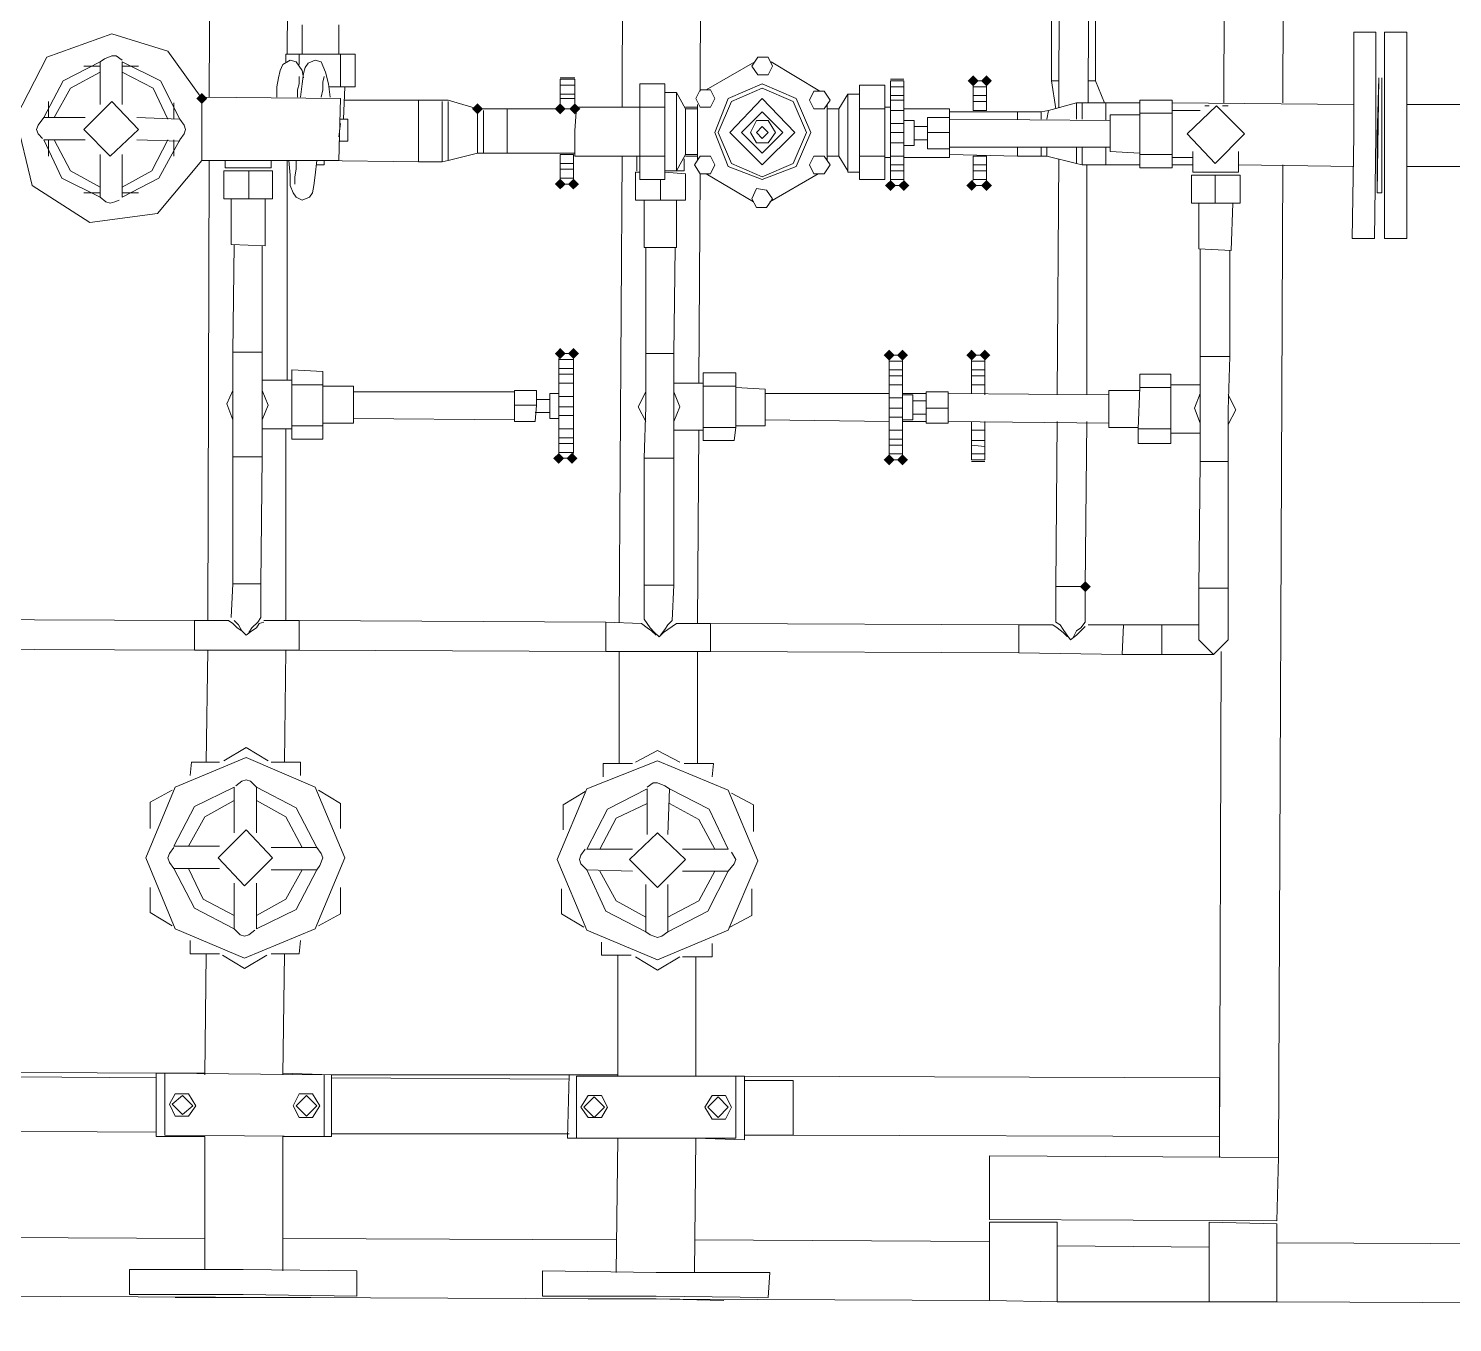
# Model space of a CAD drawing. Header units: millimetres. Extents: x -4415 to 173792, y -78716 to 47289.
# Drawn here: x 57921 to 58958, y -16841 to -15899 of the extents above; entities that cross this region are included whole.
import ezdxf

# ---------------------------------------------------------------- set-up
doc = ezdxf.new("R2010")
doc.units = ezdxf.units.MM

msp = doc.modelspace()

# ---------------------------------------------------------------- hatches: boundary and pattern name
h = msp.add_hatch(color=0)
h.dxf.hatch_style = 2
h.paths.add_polyline_path([(58608.7, -15941.2), (58604.7, -15937.2), (58608.7, -15933.2), (58612.7, -15937.2)])
h = msp.add_hatch(color=0)
h.dxf.hatch_style = 2
h.paths.add_polyline_path([(58618.4, -15941.2), (58614.4, -15937.2), (58618.4, -15933.2), (58622.3, -15937.2)])
h = msp.add_hatch(color=0)
h.dxf.hatch_style = 2
h.paths.add_polyline_path([(58047.3, -15954.1), (58043.3, -15950.1), (58047.3, -15946.1), (58051.2, -15950.1)])
h = msp.add_hatch(color=0)
h.dxf.hatch_style = 2
h.paths.add_polyline_path([(58248, -15961.6), (58244, -15957.6), (58248, -15953.6), (58252, -15957.6)])
h = msp.add_hatch(color=0)
h.dxf.hatch_style = 2
h.paths.add_polyline_path([(58308.1, -15961.6), (58304.2, -15957.6), (58308.1, -15953.6), (58312.1, -15957.6)])
h = msp.add_hatch(color=0)
h.dxf.hatch_style = 2
h.paths.add_polyline_path([(58318.9, -15961.6), (58314.9, -15957.6), (58318.9, -15953.6), (58322.8, -15957.6)])
h = msp.add_hatch(color=0)
h.dxf.hatch_style = 2
h.paths.add_polyline_path([(58308.1, -16016.3), (58304.2, -16012.4), (58308.1, -16008.4), (58312.1, -16012.4)])
h = msp.add_hatch(color=0)
h.dxf.hatch_style = 2
h.paths.add_polyline_path([(58317.8, -16016.3), (58313.8, -16012.4), (58317.8, -16008.4), (58321.8, -16012.4)])
h = msp.add_hatch(color=0)
h.dxf.hatch_style = 2
h.paths.add_polyline_path([(58548.6, -16017.4), (58544.6, -16013.4), (58548.6, -16009.5), (58552.6, -16013.4)])
h = msp.add_hatch(color=0)
h.dxf.hatch_style = 2
h.paths.add_polyline_path([(58558.3, -16017.4), (58554.3, -16013.4), (58558.3, -16009.5), (58562.2, -16013.4)])
h = msp.add_hatch(color=0)
h.dxf.hatch_style = 2
h.paths.add_polyline_path([(58607.6, -16017.4), (58603.7, -16013.4), (58607.6, -16009.5), (58611.6, -16013.4)])
h = msp.add_hatch(color=0)
h.dxf.hatch_style = 2
h.paths.add_polyline_path([(58618.4, -16017.4), (58614.4, -16013.4), (58618.4, -16009.5), (58622.3, -16013.4)])
h = msp.add_hatch(color=0)
h.dxf.hatch_style = 2
h.paths.add_polyline_path([(58308.1, -16139.8), (58304.2, -16135.8), (58308.1, -16131.8), (58312.1, -16135.8)])
h = msp.add_hatch(color=0)
h.dxf.hatch_style = 2
h.paths.add_polyline_path([(58317.8, -16139.8), (58313.8, -16135.8), (58317.8, -16131.8), (58321.8, -16135.8)])
h = msp.add_hatch(color=0)
h.dxf.hatch_style = 2
h.paths.add_polyline_path([(58547.5, -16140.9), (58543.5, -16136.9), (58547.5, -16132.9), (58551.5, -16136.9)])
h = msp.add_hatch(color=0)
h.dxf.hatch_style = 2
h.paths.add_polyline_path([(58557.2, -16140.9), (58553.2, -16136.9), (58557.2, -16132.9), (58561.2, -16136.9)])
h = msp.add_hatch(color=0)
h.dxf.hatch_style = 2
h.paths.add_polyline_path([(58607.6, -16140.9), (58603.7, -16136.9), (58607.6, -16132.9), (58611.6, -16136.9)])
h = msp.add_hatch(color=0)
h.dxf.hatch_style = 2
h.paths.add_polyline_path([(58617.3, -16140.9), (58613.3, -16136.9), (58617.3, -16132.9), (58621.3, -16136.9)])
h = msp.add_hatch(color=0)
h.dxf.hatch_style = 2
h.paths.add_polyline_path([(58307.1, -16216), (58303.1, -16212), (58307.1, -16208.1), (58311, -16212)])
h = msp.add_hatch(color=0)
h.dxf.hatch_style = 2
h.paths.add_polyline_path([(58316.7, -16216), (58312.7, -16212), (58316.7, -16208.1), (58320.7, -16212)])
h = msp.add_hatch(color=0)
h.dxf.hatch_style = 2
h.paths.add_polyline_path([(58547.5, -16217.1), (58543.5, -16213.1), (58547.5, -16209.1), (58551.5, -16213.1)])
h = msp.add_hatch(color=0)
h.dxf.hatch_style = 2
h.paths.add_polyline_path([(58557.2, -16217.1), (58553.2, -16213.1), (58557.2, -16209.1), (58561.2, -16213.1)])
h = msp.add_hatch(color=0)
h.dxf.hatch_style = 2
h.paths.add_polyline_path([(58690.3, -16309.4), (58686.3, -16305.4), (58690.3, -16301.4), (58694.3, -16305.4)])

# ---------------------------------------------------------------- linework, layer by layer
at = {"color": 0, "lineweight": 0}
for points in [[(58052.6, -15949), (58055.9, -15304.9)], [(58353.2, -15956.5), (58354.3, -15593.7)], [(58411.2, -15594.8), (58410.1, -15944.7)], [(58791.2, -15953.3), (58792.3, -15598)], [(58834.1, -15953.3), (58835.2, -15598)], [(58671, -15956.5), (58672, -15625.9)], [(58693.5, -15625.9), (58692.4, -15953.3)], [(58110.6, -15746.1), (58109.5, -15917.9)], [(58665.6, -15937.2), (58665.6, -15846)], [(58697.8, -15847), (58697.8, -15937.2)], [(58120.3, -15917.9), (58120.3, -15896.4)], [(58147.1, -15896.4), (58147.1, -15917.9)], [(58047.3, -15995.2), (58015.1, -16033.8), (57965.7, -16040.3), (57923.8, -16013.4), (57912, -15964), (57934.6, -15920), (57981.8, -15902.9)], [(57981.8, -15902.9), (58022.6, -15915.7), (58047.3, -15950.1)], [(58885.7, -15901.8), (58901.8, -15901.8)], [(58885.7, -15976.9), (58885.7, -15901.8)], [(58901.8, -15976.9), (58901.8, -15901.8)], [(58908.2, -15901.8), (58924.3, -15901.8)], [(58908.2, -15901.8), (58908.2, -16052.1)], [(58924.3, -15901.8), (58924.3, -16052.1)], [(57973.2, -15923.3), (57976.4, -15921.1), (57981.8, -15919), (57985, -15919), (57989.3, -15922.2)], [(58108.5, -15923.3), (58108.5, -15917.9)], [(58108.5, -15917.9), (58118.1, -15917.9)], [(58118.1, -15917.9), (58148.2, -15917.9)], [(58118.1, -15925.4), (58118.1, -15917.9)], [(58148.2, -15941.5), (58148.2, -15917.9)], [(58148.2, -15917.9), (58158.9, -15917.9)], [(58158.9, -15941.5), (58158.9, -15917.9)], [(58447.7, -15926.5), (58452, -15920)], [(58452, -15920), (58459.5, -15920)], [(58459.5, -15920), (58462.7, -15926.5)], [(58901.8, -15935.1), (58901.8, -15919)], [(57932.4, -15964), (57946.4, -15937.2), (57973.2, -15923.3)], [(57961.4, -15926.5), (57973.2, -15926.5)], [(57973.2, -15954.4), (57973.2, -15923.3)], [(57989.3, -15923.3), (58017.2, -15937.2), (58031.2, -15965.1)], [(57989.3, -15923.3), (57989.3, -15954.4)], [(57989.3, -15926.5), (58001.1, -15926.5)], [(58102, -15949), (58102, -15941.5), (58103.1, -15935.1), (58104.2, -15929.7), (58106.3, -15925.4), (58111.7, -15922.2), (58116, -15923.3), (58120.3, -15929.7), (58121.3, -15935.1)], [(58119.2, -15949), (58120.3, -15939.4), (58121.3, -15931.8), (58122.4, -15927.6), (58124.6, -15924.3), (58129.9, -15922.2), (58134.2, -15923.3), (58137.4, -15930.8), (58139.6, -15939.4), (58140.7, -15949)], [(58414.4, -15943.7), (58449.8, -15923.3)], [(58452, -15932.9), (58447.7, -15926.5)], [(58462.7, -15926.5), (58459.5, -15932.9)], [(58461.6, -15923.3), (58497.1, -15944.7)], [(57939.9, -15964), (57951.7, -15942.6), (57973.2, -15930.8)], [(57989.3, -15930.8), (58011.8, -15942.6), (58022.6, -15965.1)], [(58118.1, -15934), (58118.1, -15939.4), (58117, -15943.7), (58117, -15949)], [(58136.4, -15934), (58135.3, -15938.3), (58135.3, -15943.7), (58134.2, -15949)], [(58308.1, -15935.1), (58318.9, -15935.1)], [(58318.9, -15936.1), (58308.1, -15936.1)], [(58308.1, -15940.4), (58308.1, -15936.1)], [(58318.9, -15940.4), (58308.1, -15940.4)], [(58308.1, -15940.4), (58308.1, -15946.9)], [(58318.9, -15940.4), (58318.9, -15936.1)], [(58318.9, -15940.4), (58318.9, -15946.9)], [(58366.1, -15939.4), (58384.3, -15939.4)], [(58366.1, -15956.5), (58366.1, -15939.4)], [(58384.3, -15956.5), (58384.3, -15939.4)], [(58459.5, -15932.9), (58452, -15932.9)], [(58544.3, -15940.4), (58526, -15940.4)], [(58526, -15957.6), (58526, -15940.4)], [(58544.3, -15957.6), (58544.3, -15940.4)], [(58548.6, -15936.1), (58558.3, -15936.1)], [(58548.6, -15937.2), (58558.3, -15937.2)], [(58548.6, -15941.5), (58548.6, -15937.2)], [(58558.3, -15941.5), (58558.3, -15937.2)], [(58608.7, -15937.2), (58618.4, -15937.2)], [(58618.4, -15937.2), (58608.7, -15937.2)], [(58608.7, -15941.5), (58608.7, -15937.2)], [(58618.4, -15941.5), (58618.4, -15937.2)], [(58668.8, -15957.6), (58665.6, -15937.2)], [(58665.6, -15937.2), (58671, -15937.2)], [(58692.4, -15937.2), (58697.8, -15937.2)], [(58704.2, -15953.3), (58697.8, -15937.2)], [(58903.9, -15935.1), (58902.8, -16018.8)], [(58902.8, -15976.9), (58903.9, -15935.1)], [(58906.1, -15935.1), (58906.1, -16018.8)], [(58047.3, -15995.2), (58047.3, -15949)], [(58148.2, -15950.1), (58047.3, -15949)], [(58139.6, -15941.5), (58148.2, -15941.5)], [(58148.2, -15950.1), (58147.1, -15995.2)], [(58148.2, -15941.5), (58158.9, -15941.5)], [(58151.4, -15941.5), (58150.3, -15965.1)], [(58318.9, -15946.9), (58308.1, -15946.9)], [(58308.1, -15946.9), (58308.1, -15950.1)], [(58318.9, -15950.1), (58308.1, -15950.1)], [(58308.1, -15957.6), (58308.1, -15950.1)], [(58318.9, -15946.9), (58318.9, -15950.1)], [(58318.9, -15957.6), (58318.9, -15950.1)], [(58384.3, -15945.8), (58392.9, -15945.8)], [(58392.9, -15945.8), (58399.4, -15957.6)], [(58392.9, -15974.8), (58392.9, -15945.8)], [(58406.9, -15950.1), (58410.1, -15943.7)], [(58410.1, -15956.5), (58406.9, -15950.1)], [(58410.1, -15943.7), (58417.6, -15943.7)], [(58417.6, -15943.7), (58420.8, -15950.1)], [(58420.8, -15950.1), (58417.6, -15956.5)], [(58489.5, -15951.2), (58492.8, -15944.7)], [(58492.8, -15944.7), (58500.3, -15944.7)], [(58500.3, -15944.7), (58504.6, -15951.2)], [(58511, -15957.6), (58517.5, -15946.9)], [(58517.5, -15946.9), (58526, -15946.9)], [(58517.5, -15974.8), (58517.5, -15946.9)], [(58548.6, -15941.5), (58558.3, -15941.5)], [(58548.6, -15947.9), (58548.6, -15941.5)], [(58548.6, -15947.9), (58558.3, -15947.9)], [(58548.6, -15947.9), (58548.6, -15951.2)], [(58558.3, -15947.9), (58558.3, -15941.5)], [(58558.3, -15947.9), (58558.3, -15951.2)], [(58618.4, -15941.5), (58608.7, -15941.5)], [(58608.7, -15941.5), (58608.7, -15947.9)], [(58618.4, -15947.9), (58608.7, -15947.9)], [(58608.7, -15947.9), (58608.7, -15952.2)], [(58618.4, -15941.5), (58618.4, -15947.9)], [(58618.4, -15947.9), (58618.4, -15952.2)], [(57935.6, -15964), (57935.6, -15952.2)], [(58026.9, -15953.3), (58026.9, -15965.1)], [(58151.4, -15951.2), (58205.1, -15951.2)], [(58205.1, -15951.2), (58222.2, -15951.2)], [(58205.1, -15951.2), (58205.1, -15996.3)], [(58205.1, -15952.2), (58205.1, -15996.3)], [(58222.2, -15951.2), (58226.5, -15951.2)], [(58222.2, -15952.2), (58222.2, -15996.3)], [(58226.5, -15951.2), (58248, -15957.6)], [(58226.5, -15952.2), (58226.5, -15995.2)], [(58252.3, -15957.6), (58248, -15957.6)], [(58248, -15957.6), (58248, -15989.8)], [(58252.3, -15957.6), (58269.5, -15957.6)], [(58252.3, -15958.7), (58252.3, -15989.8)], [(58269.5, -15957.6), (58318.9, -15957.6)], [(58269.5, -15957.6), (58269.5, -15989.8)], [(58269.5, -15958.7), (58269.5, -15989.8)], [(58318.9, -15957.6), (58308.1, -15957.6)], [(58318.9, -15973.7), (58319.9, -15956.5)], [(58319.9, -15956.5), (58366.1, -15956.5)], [(58366.1, -15956.5), (58384.3, -15956.5)], [(58366.1, -15992), (58366.1, -15956.5)], [(58384.3, -15992), (58384.3, -15956.5)], [(58399.4, -15956.5), (58408, -15956.5)], [(58399.4, -15957.6), (58408, -15957.6)], [(58399.4, -15990.9), (58399.4, -15957.6)], [(58408, -15995.2), (58408, -15954.4)], [(58417.6, -15956.5), (58410.1, -15956.5)], [(58492.8, -15957.6), (58489.5, -15951.2)], [(58500.3, -15957.6), (58492.8, -15957.6)], [(58504.6, -15951.2), (58500.3, -15957.6)], [(58502.4, -15954.4), (58502.4, -15995.2)], [(58502.4, -15957.6), (58511, -15957.6)], [(58511, -15957.6), (58511, -15974.8)], [(58544.3, -15957.6), (58526, -15957.6)], [(58526, -15992), (58526, -15957.6)], [(58544.3, -15956.5), (58548.6, -15956.5)], [(58544.3, -15992), (58544.3, -15957.6)], [(58548.6, -15951.2), (58558.3, -15951.2)], [(58548.6, -15958.7), (58548.6, -15951.2)], [(58548.6, -15958.7), (58558.3, -15958.7)], [(58548.6, -15968.3), (58548.6, -15958.7)], [(58558.3, -15958.7), (58558.3, -15951.2)], [(58558.3, -15957.6), (58591.5, -15957.6)], [(58558.3, -15968.3), (58558.3, -15958.7)], [(58591.5, -15964), (58591.5, -15957.6)], [(58591.5, -15959.8), (58640.9, -15959.8)], [(58618.4, -15952.2), (58608.7, -15952.2)], [(58608.7, -15958.7), (58608.7, -15952.2)], [(58618.4, -15958.7), (58608.7, -15958.7)], [(58618.4, -15958.7), (58618.4, -15952.2)], [(58640.9, -15959.8), (58658.1, -15959.8)], [(58640.9, -15959.8), (58640.9, -15965.1)], [(58663.5, -15958.7), (58658.1, -15959.8)], [(58658.1, -15965.1), (58658.1, -15959.8)], [(58662.4, -15965.1), (58663.5, -15958.7)], [(58663.5, -15958.7), (58683.9, -15953.3)], [(58683.9, -15953.3), (58688.1, -15953.3)], [(58683.9, -15965.1), (58683.9, -15953.3)], [(58688.1, -15953.3), (58705.3, -15953.3)], [(58688.1, -15965.1), (58688.1, -15953.3)], [(58705.3, -15953.3), (58730, -15953.3)], [(58705.3, -15966.2), (58705.3, -15953.3)], [(58753.6, -15951.2), (58730, -15951.2)], [(58730, -15960.8), (58730, -15951.2)], [(58753.6, -15960.8), (58730, -15960.8)], [(58730, -15990.9), (58730, -15960.8)], [(58753.6, -15960.8), (58753.6, -15951.2)], [(58753.6, -15953.3), (58885.7, -15954.4)], [(58753.6, -15958.7), (58774, -15958.7)], [(58753.6, -15990.9), (58753.6, -15960.8)], [(58780.5, -15955.5), (58777.2, -15955.5)], [(58794.4, -15955.5), (58790.1, -15955.5)], [(58924.3, -15954.4), (58999.5, -15954.4)], [(57932.4, -15964), (57928.1, -15969.4), (57927, -15972.6), (57928.1, -15975.9), (57931.3, -15979.1)], [(57932.4, -15964), (57962.5, -15964)], [(58000, -15964), (58031.2, -15965.1)], [(58031.2, -15980.2), (58034.4, -15975.9), (58035.5, -15972.6), (58034.4, -15969.4), (58031.2, -15965.1)], [(58148.2, -15968.3), (58147.1, -15978)], [(58153.5, -15965.1), (58148.2, -15965.1)], [(58153.5, -15965.1), (58153.5, -15981.2)], [(58446.6, -15974.8), (58450.9, -15966.2)], [(58450.9, -15966.2), (58459.5, -15966.2)], [(58459.5, -15966.2), (58464.9, -15974.8)], [(58548.6, -15968.3), (58558.3, -15968.3)], [(58548.6, -15968.3), (58548.6, -15974.8)], [(58558.3, -15966.2), (58565.8, -15966.2)], [(58558.3, -15968.3), (58558.3, -15974.8)], [(58565.8, -15966.2), (58565.8, -15984.4)], [(58565.8, -15970.5), (58575.4, -15970.5)], [(58591.5, -15964), (58575.4, -15964)], [(58575.4, -15964), (58575.4, -15974.8)], [(58591.5, -15964), (58591.5, -15974.8)], [(58591.5, -15965.1), (58708.5, -15966.2)], [(58708.5, -15961.9), (58730, -15961.9)], [(58708.5, -15975.9), (58708.5, -15961.9)], [(57973.2, -16022), (57945.3, -16008.1), (57932.4, -15980.2)], [(57962.5, -15980.2), (57932.4, -15980.2)], [(57935.6, -15992), (57935.6, -15980.2)], [(57973.2, -16014.5), (57951.7, -16002.7), (57939.9, -15980.2)], [(58031.2, -15980.2), (58016.1, -16008.1), (57989.3, -16022)], [(58022.6, -15980.2), (58010.8, -16002.7), (57989.3, -16014.5)], [(58031.2, -15981.2), (58000, -15980.2)], [(58026.9, -15980.2), (58026.9, -15992)], [(58153.5, -15981.2), (58147.1, -15981.2)], [(58318.9, -15992), (58318.9, -15973.7)], [(58392.9, -16002.7), (58392.9, -15974.8)], [(58450.9, -15982.3), (58446.6, -15974.8)], [(58464.9, -15974.8), (58459.5, -15982.3)], [(58511, -15974.8), (58511, -15992)], [(58517.5, -16003.8), (58517.5, -15974.8)], [(58548.6, -15982.3), (58548.6, -15974.8)], [(58548.6, -15974.8), (58558.3, -15974.8)], [(58558.3, -15982.3), (58558.3, -15974.8)], [(58575.4, -15980.2), (58565.8, -15980.2)], [(58591.5, -15974.8), (58575.4, -15974.8)], [(58575.4, -15974.8), (58575.4, -15986.6)], [(58591.5, -15974.8), (58591.5, -15986.6)], [(58708.5, -15988.7), (58708.5, -15975.9)], [(58884.6, -16052.1), (58885.7, -15976.9)], [(58900.7, -16052.1), (58901.8, -15976.9)], [(58902.8, -16018.8), (58902.8, -15976.9)], [(57973.2, -16022), (57973.2, -15990.9)], [(57989.3, -15990.9), (57989.3, -16022)], [(58248, -15989.8), (58226.5, -15995.2)], [(58248, -15989.8), (58252.3, -15989.8)], [(58269.5, -15989.8), (58252.3, -15989.8)], [(58318.9, -15989.8), (58269.5, -15989.8)], [(58317.8, -15990.9), (58308.1, -15990.9)], [(58308.1, -15990.9), (58308.1, -15997.3)], [(58317.8, -15990.9), (58317.8, -15997.3)], [(58366.1, -15992), (58318.9, -15992)], [(58351.1, -16331.2), (58353.2, -15992)], [(58363.9, -16002.7), (58363.9, -15992)], [(58366.1, -15992), (58384.3, -15992)], [(58366.1, -16009.1), (58366.1, -15992)], [(58384.3, -16009.1), (58384.3, -15992)], [(58399.4, -15990.9), (58392.9, -16002.7)], [(58408, -15990.9), (58399.4, -15990.9)], [(58408, -15992), (58399.4, -15992)], [(58405.8, -15998.4), (58410.1, -15992)], [(58410.1, -15992), (58417.6, -15992)], [(58417.6, -15992), (58420.8, -15998.4)], [(58459.5, -15982.3), (58450.9, -15982.3)], [(58489.5, -15998.4), (58492.8, -15992)], [(58492.8, -15992), (58500.3, -15992)], [(58500.3, -15992), (58504.6, -15998.4)], [(58511, -15992), (58502.4, -15992)], [(58517.5, -16002.7), (58511, -15992)], [(58544.3, -15992), (58526, -15992)], [(58526, -16009.1), (58526, -15992)], [(58544.3, -16009.1), (58544.3, -15992)], [(58548.6, -15982.3), (58558.3, -15982.3)], [(58548.6, -15992), (58548.6, -15982.3)], [(58548.6, -15992), (58558.3, -15992)], [(58548.6, -15992), (58548.6, -15998.4)], [(58558.3, -15992), (58558.3, -15982.3)], [(58565.8, -15984.4), (58558.3, -15984.4)], [(58558.3, -15992), (58558.3, -15998.4)], [(58591.5, -15986.6), (58575.4, -15986.6)], [(58708.5, -15985.5), (58591.5, -15985.5)], [(58591.5, -15993), (58591.5, -15986.6)], [(58640.9, -15992), (58591.5, -15990.9)], [(58618.4, -15992), (58608.7, -15992)], [(58608.7, -15992), (58608.7, -15998.4)], [(58618.4, -15992), (58618.4, -15998.4)], [(58640.9, -15985.5), (58640.9, -15992)], [(58658.1, -15992), (58640.9, -15992)], [(58658.1, -15992), (58658.1, -15985.5)], [(58658.1, -15992), (58662.4, -15992)], [(58662.4, -15992), (58662.4, -15985.5)], [(58683.9, -15997.3), (58662.4, -15992)], [(58683.9, -15997.3), (58683.9, -15985.5)], [(58688.1, -15998.4), (58688.1, -15985.5)], [(58705.3, -15998.4), (58705.3, -15985.5)], [(58730, -15989.8), (58708.5, -15988.7)], [(58753.6, -15990.9), (58730, -15990.9)], [(58730, -16000.5), (58730, -15990.9)], [(58753.6, -16000.5), (58753.6, -15990.9)], [(58768.7, -16003.8), (58768.7, -15988.7)], [(58801.9, -15988.7), (58801.9, -16003.8)], [(58110.6, -15995.2), (58047.3, -15995.2)], [(58147.1, -15995.2), (58047.3, -15995.2)], [(58051.6, -16330.1), (58052.6, -15995.2)], [(58063.4, -16002.7), (58081.6, -16002.7)], [(58063.4, -16002.7), (58063.4, -16023.1)], [(58064.4, -16000.5), (58064.4, -15995.2)], [(58064.4, -16000.5), (58097.7, -16000.5)], [(58081.6, -16002.7), (58098.8, -16002.7)], [(58081.6, -16002.7), (58081.6, -16023.1)], [(58097.7, -15995.2), (58097.7, -16000.5)], [(58098.8, -16002.7), (58098.8, -16023.1)], [(58109.5, -15995.2), (58109.5, -16155.1)], [(58131, -15995.2), (58129.9, -16005.9), (58128.9, -16013.4), (58127.8, -16018.8), (58125.6, -16022), (58120.3, -16024.2), (58116, -16022), (58113.8, -16018.8), (58111.7, -16013.4), (58111.7, -16005.9), (58110.6, -15995.2)], [(58114.9, -16012.4), (58114.9, -16007), (58116, -16001.6), (58116, -15995.2)], [(58205.1, -15996.3), (58131, -15995.2)], [(58131, -15998.4), (58136.4, -15998.4)], [(58136.4, -15995.2), (58136.4, -15998.4)], [(58222.2, -15996.3), (58205.1, -15996.3)], [(58226.5, -15995.2), (58222.2, -15996.3)], [(58317.8, -15997.3), (58308.1, -15997.3)], [(58308.1, -16001.6), (58308.1, -15997.3)], [(58317.8, -16001.6), (58308.1, -16001.6)], [(58308.1, -16001.6), (58308.1, -16008.1)], [(58317.8, -16001.6), (58317.8, -15997.3)], [(58317.8, -16001.6), (58317.8, -16008.1)], [(58392.9, -16002.7), (58384.3, -16002.7)], [(58392.9, -16002.7), (58398.3, -16002.7)], [(58398.3, -15994.1), (58398.3, -16002.7)], [(58410.1, -16004.8), (58405.8, -15998.4)], [(58420.8, -15998.4), (58417.6, -16004.8)], [(58492.8, -16004.8), (58489.5, -15998.4)], [(58504.6, -15998.4), (58500.3, -16004.8)], [(58548.6, -15993), (58544.3, -15993)], [(58548.6, -15998.4), (58558.3, -15998.4)], [(58548.6, -16002.7), (58548.6, -15998.4)], [(58548.6, -16002.7), (58558.3, -16002.7)], [(58548.6, -16009.1), (58548.6, -16002.7)], [(58591.5, -15993), (58558.3, -15993)], [(58558.3, -16002.7), (58558.3, -15998.4)], [(58558.3, -16009.1), (58558.3, -16002.7)], [(58618.4, -15998.4), (58608.7, -15998.4)], [(58608.7, -16002.7), (58608.7, -15998.4)], [(58618.4, -16002.7), (58608.7, -16002.7)], [(58608.7, -16002.7), (58608.7, -16009.1)], [(58618.4, -16002.7), (58618.4, -15998.4)], [(58618.4, -16002.7), (58618.4, -16009.1)], [(58669.9, -16165.9), (58671, -15994.1)], [(58688.1, -15998.4), (58683.9, -15997.3)], [(58705.3, -15998.4), (58688.1, -15998.4)], [(58691.4, -15998.4), (58691.4, -16165.9)], [(58730, -15998.4), (58705.3, -15998.4)], [(58753.6, -16000.5), (58730, -16000.5)], [(58768.7, -15993), (58753.6, -15993)], [(58768.7, -15998.4), (58753.6, -15998.4)], [(58885.7, -15999.5), (58801.9, -15998.4)], [(58830.9, -16720.9), (58834.1, -15998.4)], [(58998.4, -15999.5), (58924.3, -15999.5)], [(58317.8, -16008.1), (58308.1, -16008.1)], [(58308.1, -16008.1), (58308.1, -16012.4)], [(58317.8, -16012.4), (58308.1, -16012.4)], [(58317.8, -16012.4), (58308.1, -16012.4)], [(58317.8, -16008.1), (58317.8, -16012.4)], [(58362.9, -16003.8), (58366.1, -16003.8)], [(58362.9, -16003.8), (58362.9, -16024.2)], [(58366.1, -16009.1), (58384.3, -16009.1)], [(58381.1, -16009.1), (58381.1, -16024.2)], [(58384.3, -16003.8), (58399.4, -16004.8)], [(58399.4, -16004.8), (58399.4, -16024.2)], [(58410.1, -16004.8), (58409, -16157.3)], [(58417.6, -16004.8), (58410.1, -16004.8)], [(58448.8, -16025.2), (58414.4, -16004.8)], [(58496, -16004.8), (58460.6, -16025.2)], [(58500.3, -16004.8), (58492.8, -16004.8)], [(58526, -16003.8), (58517.5, -16003.8)], [(58544.3, -16009.1), (58526, -16009.1)], [(58548.6, -16009.1), (58558.3, -16009.1)], [(58548.6, -16009.1), (58548.6, -16013.4)], [(58558.3, -16009.1), (58558.3, -16013.4)], [(58608.7, -16009.1), (58607.6, -16013.4)], [(58618.4, -16009.1), (58608.7, -16009.1)], [(58618.4, -16009.1), (58618.4, -16013.4)], [(58767.6, -16005.9), (58767.6, -16026.3)], [(58767.6, -16005.9), (58784.8, -16005.9)], [(58768.7, -16003.8), (58801.9, -16003.8)], [(58784.8, -16005.9), (58784.8, -16026.3)], [(58784.8, -16005.9), (58803, -16005.9)], [(58803, -16005.9), (58803, -16026.3)], [(57973.2, -16018.8), (57961.4, -16018.8)], [(57973.2, -16022), (57977.5, -16025.2), (57980.7, -16026.3), (57983.9, -16025.2), (57987.2, -16024.2)], [(58001.1, -16018.8), (57989.3, -16018.8)], [(58063.4, -16023.1), (58081.6, -16023.1)], [(58068.7, -16056.4), (58068.7, -16023.1)], [(58081.6, -16023.1), (58098.8, -16023.1)], [(58093.4, -16023.1), (58093.4, -16057.4)], [(58447.7, -16023.1), (58450.9, -16015.6)], [(58450.9, -16029.5), (58447.7, -16023.1)], [(58450.9, -16015.6), (58458.4, -16016.7)], [(58458.4, -16016.7), (58462.7, -16023.1)], [(58462.7, -16023.1), (58458.4, -16029.5)], [(58558.3, -16013.4), (58548.6, -16013.4)], [(58548.6, -16013.4), (58558.3, -16013.4)], [(58618.4, -16013.4), (58607.6, -16013.4)], [(58618.4, -16013.4), (58607.6, -16013.4)], [(58906.1, -16018.8), (58902.8, -16018.8)], [(58362.9, -16024.2), (58381.1, -16024.2)], [(58369.3, -16058.5), (58369.3, -16024.2)], [(58381.1, -16024.2), (58399.4, -16024.2)], [(58392.9, -16024.2), (58392.9, -16058.5)], [(58458.4, -16029.5), (58450.9, -16029.5)], [(58767.6, -16026.3), (58784.8, -16026.3)], [(58773, -16059.6), (58773, -16026.3)], [(58784.8, -16026.3), (58803, -16026.3)], [(58797.6, -16026.3), (58796.6, -16060.7)], [(58900.7, -16052.1), (58884.6, -16052.1)], [(58924.3, -16052.1), (58908.2, -16052.1)], [(58068.7, -16056.4), (58093.4, -16057.4)], [(58069.8, -16134.7), (58070.9, -16056.4)], [(58091.3, -16057.4), (58091.3, -16134.7)], [(58369.3, -16058.5), (58392.9, -16058.5)], [(58370.4, -16135.8), (58370.4, -16058.5)], [(58391.9, -16058.5), (58390.8, -16135.8)], [(58773, -16059.6), (58796.6, -16060.7)], [(58774, -16138), (58774, -16059.6)], [(58795.5, -16060.7), (58795.5, -16138)], [(58069.8, -16173.4), (58069.8, -16134.7)], [(58069.8, -16134.7), (58091.3, -16134.7)], [(58091.3, -16134.7), (58091.3, -16173.4)], [(58307.1, -16140.1), (58308.1, -16135.8)], [(58308.1, -16135.8), (58317.8, -16135.8)], [(58317.8, -16135.8), (58308.1, -16135.8)], [(58317.8, -16140.1), (58317.8, -16135.8)], [(58370.4, -16174.5), (58370.4, -16135.8)], [(58370.4, -16135.8), (58390.8, -16135.8)], [(58390.8, -16135.8), (58390.8, -16174.5)], [(58547.5, -16136.9), (58557.2, -16136.9)], [(58547.5, -16136.9), (58557.2, -16136.9)], [(58547.5, -16141.2), (58547.5, -16136.9)], [(58557.2, -16141.2), (58557.2, -16136.9)], [(58607.6, -16136.9), (58617.3, -16136.9)], [(58617.3, -16136.9), (58607.6, -16136.9)], [(58607.6, -16141.2), (58607.6, -16136.9)], [(58617.3, -16141.2), (58617.3, -16136.9)], [(58112.8, -16147.6), (58135.3, -16148.7)], [(58112.8, -16147.6), (58112.8, -16158.4)], [(58317.8, -16140.1), (58307.1, -16140.1)], [(58307.1, -16140.1), (58307.1, -16146.5)], [(58317.8, -16146.5), (58307.1, -16146.5)], [(58307.1, -16146.5), (58307.1, -16150.8)], [(58317.8, -16140.1), (58317.8, -16146.5)], [(58317.8, -16146.5), (58317.8, -16150.8)], [(58547.5, -16141.2), (58557.2, -16141.2)], [(58547.5, -16147.6), (58547.5, -16141.2)], [(58547.5, -16147.6), (58557.2, -16147.6)], [(58547.5, -16147.6), (58547.5, -16151.9)], [(58557.2, -16147.6), (58557.2, -16141.2)], [(58557.2, -16147.6), (58557.2, -16151.9)], [(58617.3, -16141.2), (58607.6, -16141.2)], [(58607.6, -16141.2), (58607.6, -16147.6)], [(58617.3, -16147.6), (58607.6, -16147.6)], [(58607.6, -16147.6), (58607.6, -16151.9)], [(58617.3, -16141.2), (58617.3, -16147.6)], [(58617.3, -16147.6), (58617.3, -16151.9)], [(58774, -16175.5), (58774, -16138)], [(58774, -16138), (58795.5, -16138)], [(58795.5, -16138), (58794.4, -16176.6)], [(58091.3, -16155.1), (58112.8, -16155.1)], [(58112.8, -16158.4), (58135.3, -16158.4)], [(58112.8, -16158.4), (58112.8, -16188.4)], [(58135.3, -16148.7), (58135.3, -16158.4)], [(58135.3, -16158.4), (58135.3, -16188.4)], [(58317.8, -16150.8), (58307.1, -16150.8)], [(58307.1, -16157.3), (58307.1, -16150.8)], [(58317.8, -16157.3), (58307.1, -16157.3)], [(58307.1, -16157.3), (58307.1, -16166.9)], [(58317.8, -16157.3), (58317.8, -16150.8)], [(58317.8, -16157.3), (58317.8, -16166.9)], [(58390.8, -16157.3), (58412.3, -16157.3)], [(58412.3, -16149.8), (58435.9, -16149.8)], [(58412.3, -16149.8), (58412.3, -16159.4)], [(58435.9, -16149.8), (58435.9, -16159.4)], [(58547.5, -16151.9), (58557.2, -16151.9)], [(58547.5, -16158.4), (58547.5, -16151.9)], [(58547.5, -16158.4), (58557.2, -16158.4)], [(58547.5, -16168), (58547.5, -16158.4)], [(58557.2, -16158.4), (58557.2, -16151.9)], [(58557.2, -16168), (58557.2, -16158.4)], [(58617.3, -16151.9), (58607.6, -16151.9)], [(58607.6, -16158.4), (58607.6, -16151.9)], [(58617.3, -16158.4), (58607.6, -16158.4)], [(58607.6, -16158.4), (58607.6, -16164.8)], [(58617.3, -16158.4), (58617.3, -16151.9)], [(58617.3, -16158.4), (58617.3, -16165.9)], [(58752.6, -16150.8), (58730, -16150.8)], [(58730, -16160.5), (58730, -16150.8)], [(58752.6, -16160.5), (58752.6, -16150.8)], [(58752.6, -16158.4), (58774, -16158.4)], [(58069.8, -16184.1), (58065.5, -16172.3), (58069.8, -16162.6)], [(58091.3, -16162.6), (58095.6, -16173.4), (58091.3, -16184.1)], [(58135.3, -16159.4), (58157.8, -16159.4)], [(58157.8, -16159.4), (58157.8, -16173.4)], [(58157.8, -16163.7), (58274.8, -16163.7)], [(58274.8, -16162.6), (58291, -16162.6)], [(58274.8, -16173.4), (58274.8, -16162.6)], [(58291, -16173.4), (58291, -16162.6)], [(58300.6, -16164.8), (58307.1, -16164.8)], [(58300.6, -16183), (58300.6, -16164.8)], [(58317.8, -16166.9), (58307.1, -16166.9)], [(58307.1, -16166.9), (58307.1, -16174.5)], [(58317.8, -16166.9), (58317.8, -16174.5)], [(58370.4, -16185.2), (58365, -16174.5), (58370.4, -16163.7)], [(58390.8, -16163.7), (58395.1, -16174.5), (58390.8, -16185.2)], [(58412.3, -16159.4), (58435.9, -16159.4)], [(58412.3, -16159.4), (58412.3, -16189.5)], [(58435.9, -16159.4), (58435.9, -16189.5)], [(58435.9, -16160.5), (58457.3, -16161.6)], [(58457.3, -16161.6), (58457.3, -16174.5)], [(58457.3, -16164.8), (58547.5, -16164.8)], [(58547.5, -16168), (58547.5, -16175.5)], [(58547.5, -16168), (58557.2, -16168)], [(58557.2, -16164.8), (58574.4, -16164.8)], [(58557.2, -16165.9), (58564.7, -16165.9)], [(58557.2, -16168), (58557.2, -16175.5)], [(58564.7, -16165.9), (58564.7, -16184.1)], [(58590.5, -16163.7), (58574.4, -16163.7)], [(58574.4, -16163.7), (58574.4, -16175.5)], [(58590.5, -16163.7), (58590.5, -16175.5)], [(58590.5, -16164.8), (58707.5, -16165.9)], [(58707.5, -16162.6), (58730, -16162.6)], [(58707.5, -16175.5), (58707.5, -16162.6)], [(58728.9, -16190.6), (58730, -16160.5)], [(58752.6, -16160.5), (58730, -16160.5)], [(58752.6, -16190.6), (58752.6, -16160.5)], [(58774, -16186.3), (58769.7, -16175.5), (58774, -16164.8)], [(58794.4, -16165.9), (58799.8, -16176.6), (58794.4, -16187.3)], [(58069.8, -16211), (58069.8, -16173.4)], [(58091.3, -16173.4), (58091.3, -16211)], [(58157.8, -16173.4), (58157.8, -16186.3)], [(58274.8, -16173.4), (58291, -16173.4)], [(58274.8, -16185.2), (58274.8, -16173.4)], [(58289.9, -16185.2), (58291, -16173.4)], [(58300.6, -16178.7), (58289.9, -16178.7)], [(58291, -16169.1), (58300.6, -16169.1)], [(58317.8, -16174.5), (58307.1, -16174.5)], [(58307.1, -16180.9), (58307.1, -16174.5)], [(58317.8, -16180.9), (58317.8, -16174.5)], [(58369.3, -16212), (58370.4, -16174.5)], [(58390.8, -16174.5), (58390.8, -16212)], [(58457.3, -16174.5), (58457.3, -16188.4)], [(58547.5, -16182), (58547.5, -16175.5)], [(58547.5, -16175.5), (58557.2, -16175.5)], [(58557.2, -16182), (58557.2, -16175.5)], [(58564.7, -16170.2), (58574.4, -16170.2)], [(58590.5, -16175.5), (58574.4, -16175.5)], [(58574.4, -16175.5), (58574.4, -16186.3)], [(58590.5, -16175.5), (58590.5, -16186.3)], [(58707.5, -16189.5), (58707.5, -16175.5)], [(58774, -16214.2), (58774, -16175.5)], [(58794.4, -16176.6), (58794.4, -16214.2)], [(58112.8, -16188.4), (58135.3, -16188.4)], [(58112.8, -16188.4), (58112.8, -16198.1)], [(58157.8, -16186.3), (58135.3, -16186.3)], [(58135.3, -16188.4), (58135.3, -16198.1)], [(58274.8, -16184.1), (58157.8, -16183)], [(58274.8, -16185.2), (58289.9, -16185.2)], [(58307.1, -16183), (58300.6, -16183)], [(58317.8, -16180.9), (58307.1, -16180.9)], [(58307.1, -16180.9), (58307.1, -16190.6)], [(58317.8, -16180.9), (58317.8, -16190.6)], [(58412.3, -16189.5), (58435.9, -16189.5)], [(58412.3, -16189.5), (58412.3, -16199.1)], [(58435.9, -16189.5), (58434.8, -16199.1)], [(58457.3, -16188.4), (58435.9, -16188.4)], [(58547.5, -16185.2), (58457.3, -16184.1)], [(58547.5, -16182), (58557.2, -16182)], [(58547.5, -16191.6), (58547.5, -16182)], [(58557.2, -16191.6), (58557.2, -16182)], [(58564.7, -16184.1), (58557.2, -16184.1)], [(58574.4, -16185.2), (58557.2, -16185.2)], [(58574.4, -16179.8), (58564.7, -16179.8)], [(58590.5, -16186.3), (58574.4, -16186.3)], [(58707.5, -16186.3), (58590.5, -16185.2)], [(58607.6, -16185.2), (58607.6, -16191.6)], [(58617.3, -16185.2), (58617.3, -16191.6)], [(58668.8, -16305.4), (58669.9, -16185.2)], [(58691.4, -16185.2), (58690.3, -16305.4)], [(58728.9, -16189.5), (58707.5, -16189.5)], [(58112.8, -16190.6), (58091.3, -16190.6)], [(58108.5, -16190.6), (58108.5, -16330.1)], [(58112.8, -16198.1), (58135.3, -16198.1)], [(58317.8, -16190.6), (58307.1, -16190.6)], [(58307.1, -16190.6), (58307.1, -16197)], [(58317.8, -16197), (58307.1, -16197)], [(58307.1, -16201.3), (58307.1, -16197)], [(58317.8, -16190.6), (58317.8, -16197)], [(58317.8, -16201.3), (58317.8, -16197)], [(58412.3, -16191.6), (58390.8, -16191.6)], [(58409, -16191.6), (58408, -16332.3)], [(58412.3, -16199.1), (58434.8, -16199.1)], [(58547.5, -16191.6), (58557.2, -16191.6)], [(58547.5, -16191.6), (58547.5, -16198.1)], [(58547.5, -16198.1), (58557.2, -16198.1)], [(58547.5, -16202.4), (58547.5, -16198.1)], [(58557.2, -16191.6), (58557.2, -16198.1)], [(58557.2, -16202.4), (58557.2, -16198.1)], [(58617.3, -16191.6), (58607.6, -16191.6)], [(58607.6, -16191.6), (58607.6, -16199.1)], [(58617.3, -16199.1), (58607.6, -16199.1)], [(58607.6, -16202.4), (58607.6, -16199.1)], [(58617.3, -16191.6), (58617.3, -16199.1)], [(58617.3, -16203.4), (58617.3, -16199.1)], [(58752.6, -16190.6), (58728.9, -16190.6)], [(58728.9, -16201.3), (58728.9, -16190.6)], [(58752.6, -16201.3), (58752.6, -16190.6)], [(58774, -16193.8), (58752.6, -16193.8)], [(58317.8, -16201.3), (58307.1, -16201.3)], [(58307.1, -16201.3), (58307.1, -16207.7)], [(58317.8, -16207.7), (58307.1, -16207.7)], [(58307.1, -16207.7), (58307.1, -16212)], [(58317.8, -16207.7), (58316.7, -16212)], [(58317.8, -16201.3), (58317.8, -16207.7)], [(58547.5, -16202.4), (58557.2, -16202.4)], [(58547.5, -16208.8), (58547.5, -16202.4)], [(58547.5, -16208.8), (58557.2, -16208.8)], [(58547.5, -16208.8), (58547.5, -16213.1)], [(58557.2, -16208.8), (58557.2, -16202.4)], [(58557.2, -16208.8), (58557.2, -16213.1)], [(58617.3, -16203.4), (58607.6, -16202.4)], [(58607.6, -16202.4), (58607.6, -16208.8)], [(58617.3, -16208.8), (58607.6, -16208.8)], [(58607.6, -16208.8), (58607.6, -16213.1)], [(58617.3, -16203.4), (58617.3, -16208.8)], [(58617.3, -16208.8), (58617.3, -16213.1)], [(58752.6, -16201.3), (58728.9, -16201.3)], [(58069.8, -16303.3), (58069.8, -16211)], [(58076.3, -16211), (58069.8, -16211)], [(58069.8, -16211), (58091.3, -16211)], [(58091.3, -16211), (58076.3, -16211)], [(58091.3, -16211), (58090.2, -16303.3)], [(58316.7, -16212), (58307.1, -16212)], [(58316.7, -16212), (58307.1, -16212)], [(58369.3, -16304.3), (58369.3, -16212)], [(58375.8, -16212), (58369.3, -16212)], [(58369.3, -16212), (58390.8, -16212)], [(58390.8, -16212), (58375.8, -16212)], [(58390.8, -16212), (58390.8, -16304.3)], [(58557.2, -16213.1), (58547.5, -16213.1)], [(58547.5, -16213.1), (58557.2, -16213.1)], [(58617.3, -16213.1), (58607.6, -16213.1)], [(58617.3, -16214.2), (58607.6, -16214.2)], [(58773, -16306.5), (58774, -16214.2)], [(58774, -16214.2), (58794.4, -16214.2)], [(58794.4, -16214.2), (58794.4, -16306.5)], [(58068.7, -16328), (58069.8, -16303.3)], [(58076.3, -16303.3), (58069.8, -16303.3)], [(58090.2, -16303.3), (58069.8, -16303.3)], [(58090.2, -16303.3), (58076.3, -16303.3)], [(58090.2, -16303.3), (58090.2, -16328)], [(58369.3, -16329), (58369.3, -16304.3)], [(58375.8, -16304.3), (58369.3, -16304.3)], [(58390.8, -16304.3), (58369.3, -16304.3)], [(58390.8, -16304.3), (58375.8, -16304.3)], [(58390.8, -16304.3), (58389.7, -16330.1)], [(58668.8, -16331.2), (58668.8, -16305.4)], [(58668.8, -16305.4), (58690.3, -16305.4)], [(58690.3, -16305.4), (58668.8, -16305.4)], [(58690.3, -16305.4), (58690.3, -16331.2)], [(58773, -16344.1), (58773, -16306.5)], [(58773, -16306.5), (58794.4, -16306.5)], [(58794.4, -16306.5), (58794.4, -16344.1)], [(57518, -16328), (58041.9, -16330.1)], [(58041.9, -16330.1), (58066.6, -16330.1)], [(58041.9, -16330.1), (58041.9, -16351.6)], [(58066.6, -16330.1), (58069.8, -16332.3), (58073, -16335.5), (58076.3, -16337.6), (58079.5, -16340.8)], [(58079.5, -16340.8), (58076.3, -16337.6), (58074.1, -16333.3), (58070.9, -16330.1)], [(58079.5, -16340.8), (58083.8, -16337.6), (58087, -16335.5), (58089.1, -16332.3), (58092.4, -16331.2)], [(58090.2, -16328), (58088.1, -16331.2), (58083.8, -16335.5), (58081.6, -16338.7)], [(58092.4, -16330.1), (58118.1, -16330.1)], [(58118.1, -16330.1), (58341.4, -16331.2)], [(58118.1, -16330.1), (58118.1, -16343)], [(58118.1, -16330.1), (58118.1, -16351.6)], [(58341.4, -16331.2), (58367.2, -16332.3)], [(58341.4, -16331.2), (58341.4, -16344.1)], [(58341.4, -16331.2), (58341.4, -16352.7)], [(58367.2, -16332.3), (58371.5, -16335.5), (58374.7, -16337.6), (58377.9, -16340.8)], [(58380.1, -16341.9), (58376.8, -16338.7), (58373.6, -16335.5), (58371.5, -16332.3), (58369.3, -16329)], [(58380.1, -16341.9), (58383.3, -16338.7), (58386.5, -16336.6), (58389.7, -16334.4), (58392.9, -16332.3)], [(58389.7, -16330.1), (58386.5, -16333.3), (58384.3, -16336.6), (58381.1, -16340.8)], [(58392.9, -16332.3), (58417.6, -16332.3)], [(58417.6, -16332.3), (58642, -16333.3)], [(58417.6, -16332.3), (58417.6, -16352.7)], [(58417.6, -16334.4), (58417.6, -16352.7)], [(58642, -16333.3), (58666.7, -16333.3)], [(58642, -16333.3), (58642, -16353.7)], [(58666.7, -16333.3), (58669.9, -16335.5), (58674.2, -16338.7), (58677.4, -16341.9)], [(58679.6, -16344.1), (58676.3, -16339.8), (58674.2, -16336.6), (58672, -16333.3), (58668.8, -16331.2)], [(58679.6, -16344.1), (58683.9, -16340.8), (58687.1, -16337.6), (58690.3, -16334.4)], [(58690.3, -16331.2), (58687.1, -16335.5), (58683.9, -16337.6), (58681.7, -16341.9)], [(58692.4, -16333.3), (58718.2, -16333.3)], [(58718.2, -16333.3), (58717.1, -16354.8)], [(58718.2, -16333.3), (58746.1, -16333.3)], [(58746.1, -16333.3), (58773, -16333.3)], [(58746.1, -16354.8), (58746.1, -16333.3)], [(58118.1, -16343), (58118.1, -16351.6)], [(58341.4, -16344.1), (58341.4, -16352.7)], [(58642, -16335.5), (58642, -16353.7)], [(58794.4, -16344.1), (58783.7, -16354.8), (58773, -16344.1)], [(58041.9, -16351.6), (57518, -16349.4)], [(58118.1, -16351.6), (58041.9, -16351.6)], [(58050.5, -16433.2), (58051.6, -16351.6)], [(58108.5, -16351.6), (58107.4, -16433.2)], [(58341.4, -16352.7), (58118.1, -16351.6)], [(58417.6, -16352.7), (58341.4, -16352.7)], [(58351.1, -16434.2), (58351.1, -16352.7)], [(58408, -16352.7), (58408, -16434.2)], [(58642, -16353.7), (58417.6, -16352.7)], [(58717.1, -16354.8), (58642, -16353.7)], [(58746.1, -16354.8), (58717.1, -16354.8)], [(58783.7, -16354.8), (58746.1, -16354.8)], [(58788, -16720.9), (58789.1, -16352.7)], [(58063.4, -16432.1), (58079.5, -16422.4)], [(58079.5, -16422.4), (58095.6, -16432.1)], [(58362.9, -16433.2), (58379, -16424.6)], [(58379, -16424.6), (58395.1, -16433.2)], [(58038.7, -16442.8), (58039.8, -16433.2)], [(58039.8, -16433.2), (58060.1, -16433.2)], [(58097.7, -16433.2), (58119.2, -16433.2)], [(58119.2, -16433.2), (58119.2, -16442.8)], [(58339.3, -16443.9), (58339.3, -16434.2)], [(58339.3, -16434.2), (58360.7, -16434.2)], [(58398.3, -16434.2), (58419.8, -16434.2)], [(58419.8, -16434.2), (58418.7, -16443.9)], [(58087, -16451.4), (58082.7, -16447.1), (58079.5, -16446), (58076.3, -16447.1), (58072, -16450.3)], [(58387.6, -16452.5), (58384.3, -16450.3), (58379, -16448.2), (58375.8, -16448.2), (58371.5, -16451.4)], [(58009.7, -16462.2), (58025.8, -16453.6)], [(58026.9, -16494.4), (58041.9, -16465.4), (58070.9, -16451.4)], [(58070.9, -16484.7), (58070.9, -16451.4)], [(58087, -16451.4), (58116, -16466.4), (58131, -16495.4)], [(58087, -16451.4), (58087, -16484.7)], [(58132.1, -16453.6), (58148.2, -16463.2)], [(58310.3, -16464.3), (58326.4, -16454.6)], [(58327.5, -16496.5), (58342.5, -16467.5), (58371.5, -16452.5)], [(58371.5, -16485.8), (58371.5, -16452.5)], [(58387.6, -16452.5), (58386.5, -16485.8)], [(58387.6, -16452.5), (58416.6, -16467.5), (58430.5, -16496.5)], [(58432.7, -16455.7), (58448.8, -16464.3)], [(58009.7, -16481.5), (58009.7, -16462.2)], [(58037.6, -16494.4), (58049.4, -16472.9), (58070.9, -16461.1)], [(58087, -16461.1), (58108.5, -16472.9), (58120.3, -16495.4)], [(58148.2, -16463.2), (58148.2, -16481.5)], [(58310.3, -16482.5), (58310.3, -16464.3)], [(58337.1, -16496.5), (58348.9, -16474), (58371.5, -16463.2)], [(58387.6, -16463.2), (58409, -16475), (58420.8, -16496.5)], [(58448.8, -16464.3), (58448.8, -16483.6)], [(58026.9, -16510.5), (58023.7, -16506.2), (58022.6, -16502.9), (58023.7, -16499.7), (58026.9, -16495.4)], [(58026.9, -16494.4), (58060.1, -16494.4)], [(58097.7, -16495.4), (58131, -16495.4)], [(58131, -16511.5), (58133.1, -16508.3), (58135.3, -16502.9), (58134.2, -16499.7), (58131, -16495.4)], [(58327.5, -16511.5), (58323.2, -16507.2), (58322.1, -16504), (58323.2, -16500.8), (58326.4, -16496.5)], [(58327.5, -16496.5), (58360.7, -16496.5)], [(58397.2, -16496.5), (58430.5, -16496.5)], [(58430.5, -16512.6), (58434.8, -16507.2), (58435.9, -16504), (58432.7, -16498.7)], [(58070.9, -16554.5), (58041.9, -16539.4), (58026.9, -16510.5)], [(58060.1, -16510.5), (58026.9, -16510.5)], [(58070.9, -16544.8), (58048.3, -16533), (58037.6, -16510.5)], [(58131, -16511.5), (58116, -16540.5), (58087, -16554.5)], [(58120.3, -16511.5), (58108.5, -16533), (58087, -16544.8)], [(58131, -16511.5), (58097.7, -16511.5)], [(58370.4, -16556.6), (58341.4, -16541.6), (58327.5, -16511.5)], [(58360.7, -16512.6), (58327.5, -16511.5)], [(58370.4, -16545.9), (58348.9, -16534.1), (58337.1, -16512.6)], [(58430.5, -16512.6), (58415.5, -16541.6), (58386.5, -16556.6)], [(58420.8, -16512.6), (58409, -16534.1), (58386.5, -16545.9)], [(58430.5, -16512.6), (58397.2, -16512.6)], [(58009.7, -16542.7), (58009.7, -16524.4)], [(58070.9, -16554.5), (58070.9, -16521.2)], [(58087, -16521.2), (58087, -16554.5)], [(58148.2, -16524.4), (58148.2, -16543.7)], [(58309.2, -16543.7), (58309.2, -16525.5)], [(58370.4, -16556.6), (58370.4, -16522.3)], [(58386.5, -16522.3), (58386.5, -16556.6)], [(58447.7, -16525.5), (58447.7, -16544.8)], [(58025.8, -16552.3), (58009.7, -16542.7)], [(58148.2, -16543.7), (58132.1, -16552.3)], [(58325.3, -16553.4), (58309.2, -16543.7)], [(58447.7, -16544.8), (58431.6, -16553.4)], [(58070.9, -16554.5), (58075.2, -16558.8), (58078.4, -16559.8), (58081.6, -16558.8), (58085.9, -16555.5)], [(58370.4, -16556.6), (58373.6, -16558.8), (58379, -16560.9), (58382.2, -16559.8), (58386.5, -16556.6)], [(58038.7, -16572.7), (58038.7, -16563.1)], [(58038.7, -16572.7), (58060.1, -16572.7)], [(58049.4, -16660.7), (58050.5, -16572.7)], [(58097.7, -16572.7), (58118.1, -16572.7)], [(58107.4, -16572.7), (58106.3, -16660.7)], [(58119.2, -16563.1), (58118.1, -16572.7)], [(58338.2, -16573.8), (58338.2, -16564.1)], [(58418.7, -16565.2), (58418.7, -16574.9)], [(58078.4, -16583.5), (58062.3, -16573.8)], [(58094.5, -16573.8), (58078.4, -16583.5)], [(58338.2, -16573.8), (58359.7, -16573.8)], [(58350, -16661.8), (58350, -16573.8)], [(58379, -16584.5), (58362.9, -16574.9)], [(58395.1, -16574.9), (58379, -16584.5)], [(58397.2, -16574.9), (58418.7, -16574.9)], [(58406.9, -16574.9), (58406.9, -16661.8)], [(57842.2, -16658.6), (58014, -16659.7)], [(57842.2, -16661.8), (58014, -16662.9)], [(58014, -16659.7), (58049.4, -16659.7)], [(58014, -16705.8), (58014, -16659.7)], [(58020.4, -16659.7), (58136.4, -16660.7)], [(58020.4, -16704.8), (58020.4, -16659.7)], [(58106.3, -16659.7), (58141.7, -16660.7)], [(58136.4, -16660.7), (58136.4, -16705.8)], [(58141.7, -16660.7), (58141.7, -16705.8)], [(58141.7, -16660.7), (58314.6, -16660.7)], [(58141.7, -16662.9), (58314.6, -16664)], [(58313.5, -16706.9), (58314.6, -16660.7)], [(58314.6, -16660.7), (58350, -16660.7)], [(58319.9, -16661.8), (58435.9, -16661.8)], [(58319.9, -16706.9), (58319.9, -16661.8)], [(58406.9, -16661.8), (58442.3, -16661.8)], [(58435.9, -16661.8), (58435.9, -16706.9)], [(58442.3, -16661.8), (58442.3, -16708)], [(58442.3, -16661.8), (58788, -16662.9)], [(58442.3, -16665), (58477.7, -16665)], [(58477.7, -16665), (58477.7, -16704.8)], [(58788, -16662.9), (58788, -16705.8)], [(58023.7, -16682.2), (58027.9, -16674.7)], [(58027.9, -16674.7), (58037.6, -16674.7)], [(58037.6, -16674.7), (58043, -16683.3)], [(58113.8, -16683.3), (58118.1, -16674.7)], [(58118.1, -16674.7), (58127.8, -16674.7)], [(58127.8, -16674.7), (58133.1, -16683.3)], [(58323.2, -16684.4), (58328.5, -16675.8)], [(58328.5, -16675.8), (58338.2, -16675.8)], [(58338.2, -16675.8), (58342.5, -16684.4)], [(58413.3, -16684.4), (58418.7, -16675.8)], [(58418.7, -16675.8), (58428.4, -16675.8)], [(58428.4, -16675.8), (58432.7, -16684.4)], [(58027.9, -16690.8), (58023.7, -16682.2)], [(58043, -16683.3), (58037.6, -16690.8)], [(58118.1, -16691.9), (58113.8, -16683.3)], [(58133.1, -16683.3), (58127.8, -16691.9)], [(58328.5, -16691.9), (58323.2, -16684.4)], [(58342.5, -16684.4), (58338.2, -16691.9)], [(58418.7, -16693), (58413.3, -16684.4)], [(58432.7, -16684.4), (58428.4, -16693)], [(58037.6, -16690.8), (58027.9, -16690.8)], [(58127.8, -16691.9), (58118.1, -16691.9)], [(58338.2, -16691.9), (58328.5, -16691.9)], [(58428.4, -16693), (58418.7, -16693)], [(57842.2, -16701.5), (58014, -16702.6)], [(58049.4, -16705.8), (58014, -16705.8)], [(58136.4, -16705.8), (58020.4, -16704.8)], [(58049.4, -16802.5), (58049.4, -16705.8)], [(58106.3, -16705.8), (58106.3, -16803.5)], [(58141.7, -16705.8), (58106.3, -16705.8)], [(58141.7, -16703.7), (58314.6, -16703.7)], [(58350, -16706.9), (58313.5, -16706.9)], [(58435.9, -16706.9), (58319.9, -16706.9)], [(58348.9, -16804.6), (58350, -16706.9)], [(58406.9, -16706.9), (58405.8, -16804.6)], [(58442.3, -16708), (58406.9, -16706.9)], [(58442.3, -16704.8), (58477.7, -16704.8)], [(58477.7, -16704.8), (58788, -16705.8)], [(58620.5, -16719.8), (58830.9, -16720.9)], [(58620.5, -16719.8), (58620.5, -16766)], [(58830.9, -16720.9), (58829.8, -16767)], [(58620.5, -16766), (58829.8, -16767)], [(58620.5, -16768.1), (58669.9, -16768.1)], [(58620.5, -16825), (58620.5, -16768.1)], [(58669.9, -16768.1), (58669.9, -16785.3)], [(58669.9, -16826.1), (58669.9, -16768.1)], [(58780.5, -16786.3), (58780.5, -16768.1)], [(58780.5, -16768.1), (58829.8, -16769.2)], [(58780.5, -16826.1), (58780.5, -16768.1)], [(58829.8, -16826.1), (58829.8, -16769.2)], [(57800.4, -16778.8), (58049.4, -16779.9)], [(58106.3, -16779.9), (58348.9, -16781)], [(58405.8, -16781), (58620.5, -16782.1)], [(58669.9, -16785.3), (58780.5, -16786.3)], [(58829.8, -16783.1), (59110, -16784.2)], [(57994.7, -16820.7), (57994.7, -16802.5)], [(57994.7, -16802.5), (58077.3, -16802.5)], [(58077.3, -16802.5), (58160, -16803.5)], [(58160, -16803.5), (58160, -16821.8)], [(58295.2, -16821.8), (58295.2, -16803.5)], [(58295.2, -16803.5), (58377.9, -16804.6)], [(58377.9, -16804.6), (58460.6, -16804.6)], [(58460.6, -16804.6), (58459.5, -16822.8)], [(57324.8, -16819.6), (58620.5, -16825)], [(57994.7, -16820.7), (58077.3, -16820.7)], [(58077.3, -16820.7), (58160, -16821.8)], [(58027.9, -16822.8), (58077.3, -16822.8)], [(58077.3, -16822.8), (58126.7, -16822.8)], [(58295.2, -16821.8), (58377.9, -16821.8)], [(58328.5, -16823.9), (58377.9, -16823.9)], [(58377.9, -16821.8), (58459.5, -16822.8)], [(58377.9, -16823.9), (58427.3, -16825)], [(58620.5, -16825), (58669.9, -16826.1)], [(58669.9, -16826.1), (58780.5, -16826.1)], [(58780.5, -16826.1), (58829.8, -16826.1)], [(58829.8, -16826.1), (62125.5, -16841.1)]]:
    msp.add_lwpolyline(points, dxfattribs=at)
for points in [[(58490.6, -15974.8), (58479.9, -15999.5), (58455.2, -16009.1), (58430.5, -15999.5), (58420.8, -15974.8), (58430.5, -15950.1), (58455.2, -15939.4), (58479.9, -15950.1)], [(58487.4, -15974.8), (58477.7, -15997.3), (58455.2, -16007), (58432.7, -15997.3), (58423, -15974.8), (58432.7, -15952.2), (58455.2, -15942.6), (58477.7, -15952.2)], [(58478.8, -15974.8), (58455.2, -15998.4), (58431.6, -15974.8), (58455.2, -15950.1)], [(58001.1, -15972.6), (57980.7, -15992), (57961.4, -15972.6), (57981.8, -15952.2)], [(58470.2, -15974.8), (58455.2, -15989.8), (58440.2, -15974.8), (58455.2, -15959.8)], [(58806.2, -15975.9), (58784.8, -15997.3), (58764.4, -15975.9), (58785.8, -15955.5)], [(58459.5, -15974.8), (58455.2, -15979.1), (58450.9, -15974.8), (58455.2, -15970.5)], [(58151.4, -16502.9), (58129.9, -16554.5), (58078.4, -16575.9), (58027.9, -16554.5), (58006.5, -16502.9), (58027.9, -16451.4), (58079.5, -16429.9), (58129.9, -16451.4)], [(58452, -16505.1), (58430.5, -16555.5), (58379, -16577), (58327.5, -16555.5), (58306, -16504), (58327.5, -16452.5), (58379, -16432.1), (58430.5, -16453.6)], [(58098.8, -16502.9), (58078.4, -16523.3), (58059.1, -16502.9), (58079.5, -16482.5)], [(58399.4, -16504), (58379, -16524.4), (58358.6, -16504), (58379, -16484.7)], [(58040.8, -16683.3), (58033.3, -16689.7), (58025.8, -16682.2), (58033.3, -16675.8)], [(58131, -16683.3), (58123.5, -16690.8), (58116, -16683.3), (58123.5, -16675.8)], [(58340.3, -16684.4), (58332.8, -16691.9), (58325.3, -16684.4), (58332.8, -16676.9)], [(58430.5, -16684.4), (58423, -16691.9), (58415.5, -16684.4), (58423, -16676.9)]]:
    msp.add_lwpolyline(points, close=True, dxfattribs=at)

doc.saveas('drawing.dxf')
